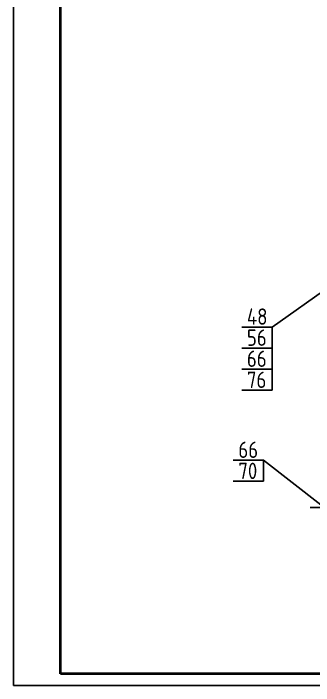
# Model space of a CAD drawing. Header units: millimetres. Extents: x -80 to 1055, y -404 to 589.
# Drawn here: x -7 to 121, y -5.1 to 281.8 of the extents above; entities that cross this region are included whole.
import ezdxf

# ---------------------------------------------------------------- set-up
doc = ezdxf.new("R2010")
doc.units = ezdxf.units.MM
doc.linetypes.add('AM_ISO08W050', pattern=[18, 12, -1.5, 3, -1.5])
doc.layers.add('AM_7', color=5, linetype='AM_ISO08W050', lineweight=25)
doc.layers.add('ASHADE', color=7, linetype='Continuous', lineweight=40)
doc.layers.add('TIN', color=164, linetype='Continuous')
doc.styles.add('ROMANC', font='romanc.shx', dxfattribs={"width": 0.75, "oblique": 15})
doc.styles.get("Standard").update_dxf_attribs({"font": 'romanc.shx', "width": 0.8})
doc.dimstyles.new('Масш.0.5', dxfattribs={"dimtxt": 3.5, "dimasz": 4, "dimexe": 1.25, "dimexo": 0.0625, "dimgap": 1, "dimtad": 1, "dimtoh": 1, "dimdec": 0, "dimlfac": 2, "dimzin": 0, "dimdsep": 46, "dimtxsty": 'ROMANC', "dimcen": -0.09, "dimadec": 1, "dimazin": 0, "dimtfac": 1, "dimtdec": 0, "dimtmove": 0, "dimatfit": 3, "dimfxl": 1, "dimtolj": 1, "dimtzin": 0, "dimarcsym": 0})

msp = doc.modelspace()

# ---------------------------------------------------------------- linework, layer by layer
at = {"layer": 'AM_7'}
msp.add_line((130.4, 70.92), (119.48, 70.92), dxfattribs=at)
msp.add_line((130.4, 70.92), (119.48, 70.92), dxfattribs=at)
at = {"layer": 'ASHADE', "lineweight": 40}
for p, q in [((13.02, -0.15), (13.02, 583.85)), ((828.02, -0.15), (13.02, -0.15))]:
    msp.add_line(p, q, dxfattribs=at)
at = {"layer": 'TIN'}
for p, q in [((-6.98, 588.85), (-6.98, -5.15)), ((103.26, 147.89), (90.36, 147.89)), ((103.26, 147.89), (103.26, 138.89)), ((103.26, 138.89), (90.36, 138.89)), ((103.26, 138.89), (103.26, 129.89)), ((103.26, 129.89), (90.36, 129.89)), ((103.26, 129.89), (103.26, 120.89)), ((103.26, 120.89), (90.36, 120.89)), ((86.71, 91.04), (99.61, 91.04)), ((99.61, 91.04), (99.61, 82.04)), ((86.71, 82.04), (99.61, 82.04)), ((833.02, -5.15), (-6.98, -5.15))]:
    msp.add_line(p, q, dxfattribs=at)

# ---------------------------------------------------------------- texts
at = {"layer": 'ASHADE', "width": 0.8}
for s, p in [('48', (92.54, 148.86)), ('56', (92.54, 139.86)), ('66', (92.54, 130.86)), ('76', (92.54, 121.86)), ('66', (88.89, 92)), ('70', (88.89, 83))]:
    msp.add_text(s, height=7, dxfattribs=at).set_placement(p)

# ---------------------------------------------------------------- leaders
at = {"layer": 'TIN', "ltscale": 0.5}
for points in [[(151.88, 182.34), (103.26, 147.89)], [(124, 72.05), (99.61, 91.04)]]:
    msp.add_leader(points, dimstyle='Масш.0.5', override={"dimasz": 2, "dimgap": 1, "dimtad": 0, "dimldrblk": 'DotSmall'}, dxfattribs=at)

doc.saveas('drawing.dxf')
